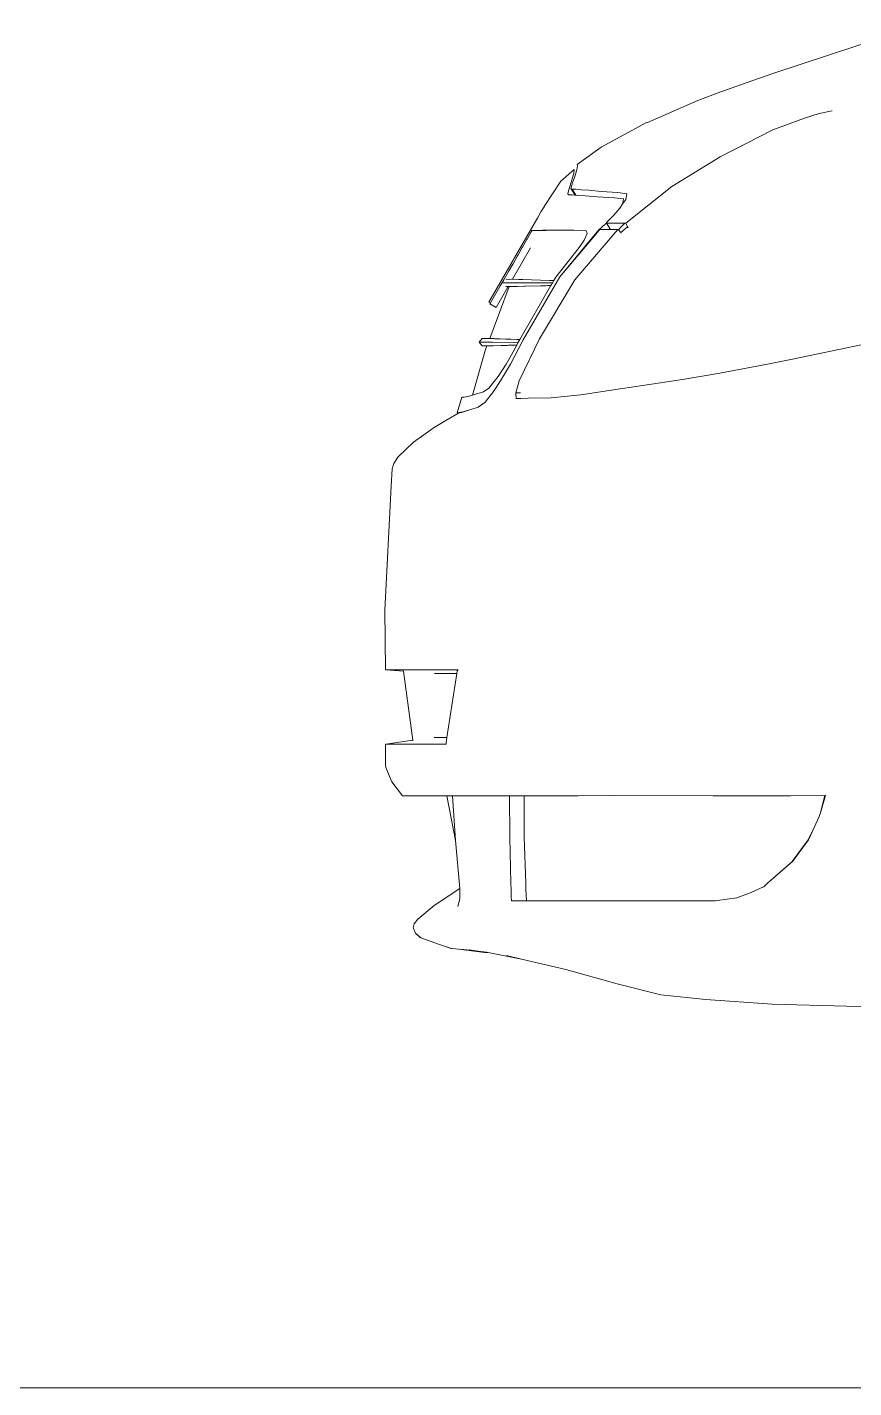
# Model space of a CAD drawing. Header units: inches. Extents: x 1944 to 3775, y -462 to 1299.
# Drawn here: x 2449.25 to 2471.45, y 1212.07 to 1248.59 of the extents above; entities that cross this region are included whole.
import ezdxf

# ---------------------------------------------------------------- set-up
doc = ezdxf.new("R2010")
doc.units = ezdxf.units.IN
doc.header["$MEASUREMENT"] = 0
doc.layers.add('CAR', color=173, linetype='Continuous', lineweight=13)

# ---------------------------------------------------------------- blocks, each defined once
blk = doc.blocks.new('A$C476D423A')
at = {"layer": 'CAR'}
for p, q in [((-75.126, 36.514), (-78.877, 35.281)), ((-79.617, 35.02), (-78.877, 35.281)), ((-80.303, 34.778), (-80.917, 34.549)), ((-79.617, 35.02), (-80.303, 34.778)), ((-80.917, 34.549), (-82.287, 33.948)), ((-78.903, 33.759), (-78.053, 34.075)), ((-78.053, 34.075), (-77.662, 34.198)), ((-77.662, 34.198), (-77.312, 34.273)), ((-82.299, 33.957), (-83.51, 33.298)), ((-80.321, 33.033), (-78.903, 33.759)), ((-83.51, 33.298), (-84.157, 32.831)), ((-81.612, 32.241), (-80.321, 33.033)), ((-84.235, 32.693), (-84.595, 32.386)), ((-84.318, 32.356), (-84.253, 32.561)), ((-84.253, 32.561), (-84.235, 32.663)), ((-84.235, 32.663), (-84.235, 32.693)), ((-84.167, 32.689), (-84.232, 32.485)), ((-84.152, 32.798), (-84.167, 32.689)), ((-84.157, 32.831), (-84.152, 32.798)), ((-85.04, 31.707), (-84.595, 32.386)), ((-84.388, 32.125), (-84.36, 32.211)), ((-84.36, 32.211), (-84.318, 32.356)), ((-84.309, 32.246), (-84.326, 32.187)), ((-84.326, 32.187), (-84.295, 32.169)), ((-84.214, 32.007), (-84.326, 32.187)), ((-84.309, 32.246), (-84.27, 32.369)), ((-84.295, 32.169), (-84.191, 32.169)), ((-84.29, 32.169), (-84.188, 32.004)), ((-84.232, 32.485), (-84.27, 32.369)), ((-84.191, 32.169), (-84.051, 32.149)), ((-84.051, 32.149), (-83.84, 32.138)), ((-83.84, 32.138), (-83.512, 32.102)), ((-82.851, 31.257), (-81.612, 32.241)), ((-84.41, 32.045), (-84.388, 32.125)), ((-84.393, 32.017), (-84.41, 32.045)), ((-84.294, 32.017), (-84.393, 32.017)), ((-84.294, 32.017), (-84.214, 32.007)), ((-84.188, 32.004), (-84.214, 32.007)), ((-84.152, 32), (-84.188, 32.004)), ((-83.94, 31.99), (-84.152, 32)), ((-83.609, 31.959), (-83.94, 31.99)), ((-83.156, 31.935), (-83.609, 31.959)), ((-83.512, 32.102), (-83.062, 32.075)), ((-82.916, 31.906), (-83.156, 31.935)), ((-83.062, 32.075), (-82.825, 32.041)), ((-83.008, 31.655), (-82.926, 31.779)), ((-82.926, 31.779), (-82.916, 31.906)), ((-82.849, 31.893), (-82.926, 31.779)), ((-82.825, 32.041), (-82.849, 31.893)), ((-86.524, 29.139), (-85.213, 31.41)), ((-85.213, 31.41), (-85.212, 31.411)), ((-85.212, 31.411), (-85.128, 31.556)), ((-85.128, 31.556), (-85.047, 31.698)), ((-85.047, 31.698), (-85.04, 31.707)), ((-83.172, 31.467), (-83.376, 31.261)), ((-83.008, 31.655), (-83.172, 31.467)), ((-85.396, 31.06), (-85.365, 31.058)), ((-85.385, 31.025), (-85.365, 31.058)), ((-85.365, 31.058), (-85.362, 31.058)), ((-85.362, 31.058), (-85.306, 31.057)), ((-85.306, 31.057), (-85.266, 31.057)), ((-85.266, 31.057), (-85.26, 31.057)), ((-85.26, 31.057), (-85.189, 31.061)), ((-85.212, 31.057), (-85.26, 31.057)), ((-85.121, 31.057), (-85.212, 31.057)), ((-85.189, 31.061), (-85.085, 31.066)), ((-85.108, 31.057), (-85.121, 31.057)), ((-85.077, 31.057), (-85.108, 31.057)), ((-85.085, 31.066), (-84.937, 31.07)), ((-85.076, 31.057), (-85.077, 31.057)), ((-85.066, 31.057), (-85.076, 31.057)), ((-85.066, 31.057), (-84.99, 31.061)), ((-84.99, 31.061), (-84.989, 31.061)), ((-84.911, 31.065), (-84.989, 31.061)), ((-84.737, 31.07), (-84.937, 31.07)), ((-84.911, 31.065), (-84.885, 31.066)), ((-84.774, 31.069), (-84.885, 31.066)), ((-84.774, 31.069), (-84.737, 31.07)), ((-84.661, 31.07), (-84.737, 31.07)), ((-84.661, 31.07), (-84.244, 31.067)), ((-84.244, 31.067), (-83.911, 31.051)), ((-84.215, 29.739), (-83.063, 31.089)), ((-83.911, 31.051), (-83.889, 30.982)), ((-83.573, 31.062), (-83.739, 30.865)), ((-83.615, 31.036), (-83.586, 31.063)), ((-83.586, 31.063), (-83.584, 31.064)), ((-83.584, 31.064), (-83.581, 31.067)), ((-83.572, 31.063), (-83.584, 31.064)), ((-83.393, 31.235), (-83.581, 31.067)), ((-83.581, 31.067), (-83.57, 31.067)), ((-83.572, 31.063), (-83.573, 31.062)), ((-83.57, 31.067), (-83.572, 31.063)), ((-83.57, 31.067), (-83.551, 31.089)), ((-83.551, 31.089), (-83.063, 31.089)), ((-83.393, 31.235), (-83.372, 31.255)), ((-83.376, 31.261), (-83.346, 31.257)), ((-83.372, 31.255), (-83.376, 31.261)), ((-83.262, 31.089), (-83.372, 31.255)), ((-82.873, 31.257), (-83.346, 31.257)), ((-83.051, 31.076), (-83.063, 31.089)), ((-82.981, 31.149), (-83.051, 31.076)), ((-83.051, 31.076), (-82.988, 31.005)), ((-82.988, 31.005), (-82.801, 31.154)), ((-82.873, 31.257), (-82.981, 31.149)), ((-82.851, 31.257), (-82.873, 31.257)), ((-82.801, 31.154), (-82.851, 31.257)), ((-82.801, 31.154), (-82.787, 31.127)), ((-85.624, 30.61), (-85.505, 30.816)), ((-85.505, 30.816), (-85.501, 30.824)), ((-85.501, 30.824), (-85.388, 31.019)), ((-85.388, 31.019), (-85.385, 31.025)), ((-84.622, 29.815), (-83.72, 30.91)), ((-83.739, 30.865), (-84.622, 29.815)), ((-83.973, 30.797), (-84.099, 30.602)), ((-83.889, 30.982), (-83.973, 30.797)), ((-83.739, 30.865), (-83.72, 30.91)), ((-83.72, 30.91), (-83.615, 31.036)), ((-82.975, 30.989), (-82.988, 31.005)), ((-85.406, 30.596), (-85.893, 29.752)), ((-85.759, 30.377), (-85.879, 30.168)), ((-85.752, 30.389), (-85.759, 30.377)), ((-85.752, 30.389), (-85.63, 30.6)), ((-85.63, 30.6), (-85.624, 30.61)), ((-84.099, 30.602), (-84.731, 29.809)), ((-86.012, 29.938), (-86.003, 29.954)), ((-86.003, 29.954), (-85.888, 30.154)), ((-85.888, 30.154), (-85.879, 30.168)), ((-86.224, 29.572), (-86.129, 29.735)), ((-85.656, 29.65), (-86.152, 29.651)), ((-86.119, 29.753), (-86.129, 29.735)), ((-86.012, 29.938), (-86.119, 29.753)), ((-85.379, 29.734), (-86.068, 29.752)), ((-85.893, 29.752), (-85.91, 29.752)), ((-85.618, 29.744), (-85.893, 29.752)), ((-84.86, 29.584), (-85.695, 28.137)), ((-85.656, 29.65), (-85.195, 29.65)), ((-84.622, 29.815), (-85.602, 28.128)), ((-85.379, 29.734), (-85.143, 29.728)), ((-85.195, 29.65), (-84.947, 29.65)), ((-85.164, 28.149), (-84.215, 29.739)), ((-85.143, 29.728), (-84.899, 29.721)), ((-85.096, 29.575), (-85.014, 29.578)), ((-85.014, 29.578), (-84.999, 29.578)), ((-84.999, 29.578), (-84.964, 29.58)), ((-84.964, 29.58), (-84.899, 29.582)), ((-84.947, 29.65), (-84.822, 29.65)), ((-84.899, 29.721), (-84.784, 29.717)), ((-84.899, 29.582), (-84.86, 29.584)), ((-84.822, 29.65), (-84.86, 29.584)), ((-84.784, 29.717), (-84.822, 29.65)), ((-84.782, 29.72), (-84.784, 29.717)), ((-84.731, 29.809), (-84.782, 29.72)), ((-86.505, 28.159), (-85.981, 29.554)), ((-86.486, 29.118), (-86.235, 29.552)), ((-86.33, 28.995), (-86.007, 29.554)), ((-86.235, 29.552), (-86.224, 29.572)), ((-86.075, 29.554), (-86.007, 29.554)), ((-86.007, 29.554), (-86.006, 29.555)), ((-86.004, 29.554), (-86.006, 29.555)), ((-85.99, 29.555), (-86.004, 29.554)), ((-85.98, 29.556), (-85.99, 29.555)), ((-85.981, 29.554), (-85.99, 29.555)), ((-85.981, 29.554), (-85.907, 29.557)), ((-85.981, 29.554), (-85.98, 29.556)), ((-85.981, 29.554), (-85.95, 29.554)), ((-85.929, 29.555), (-85.95, 29.554)), ((-85.894, 29.555), (-85.929, 29.555)), ((-85.907, 29.557), (-85.766, 29.56)), ((-85.836, 29.557), (-85.907, 29.557)), ((-85.886, 29.555), (-85.894, 29.555)), ((-85.836, 29.557), (-85.886, 29.555)), ((-85.81, 29.557), (-85.836, 29.557)), ((-85.766, 29.56), (-85.756, 29.559)), ((-85.57, 29.564), (-85.756, 29.559)), ((-85.57, 29.564), (-85.557, 29.564)), ((-85.143, 29.575), (-85.557, 29.564)), ((-85.143, 29.575), (-85.096, 29.575)), ((-86.486, 29.118), (-86.524, 29.139)), ((-86.5, 29.093), (-86.486, 29.118)), ((-86.33, 28.995), (-86.5, 29.093)), ((-86.789, 28.059), (-86.709, 28.161)), ((-86.709, 28.161), (-86.691, 28.161)), ((-86.691, 28.161), (-86.632, 28.159)), ((-86.691, 28.161), (-86.549, 28.161)), ((-86.632, 28.159), (-86.525, 28.156)), ((-86.533, 28.161), (-86.549, 28.161)), ((-86.533, 28.161), (-86.505, 28.159)), ((-86.525, 28.156), (-86.366, 28.151)), ((-86.48, 28.159), (-86.505, 28.159)), ((-86.383, 28.156), (-86.48, 28.159)), ((-86.235, 28.151), (-86.383, 28.156)), ((-85.777, 28.137), (-86.366, 28.151)), ((-86.235, 28.151), (-85.941, 28.144)), ((-85.602, 28.128), (-85.943, 27.474)), ((-85.777, 28.137), (-85.696, 28.135)), ((-85.696, 28.135), (-85.713, 28.105)), ((-85.71, 27.02), (-85.164, 28.149)), ((-85.695, 28.137), (-85.696, 28.135)), ((-86.614, 27.866), (-86.966, 26.641)), ((-86.709, 27.961), (-86.789, 28.059)), ((-86.789, 28.059), (-86.77, 28.059)), ((-86.77, 28.059), (-86.707, 28.059)), ((-86.691, 27.962), (-86.709, 27.961)), ((-86.707, 28.059), (-86.431, 28.058)), ((-86.632, 27.963), (-86.691, 27.962)), ((-86.578, 27.962), (-86.691, 27.962)), ((-86.577, 27.964), (-86.632, 27.963)), ((-86.578, 27.963), (-86.632, 27.963)), ((-86.614, 27.866), (-86.578, 27.962)), ((-86.578, 27.963), (-86.577, 27.964)), ((-86.578, 27.962), (-86.578, 27.963)), ((-86.525, 27.963), (-86.578, 27.963)), ((-86.568, 27.962), (-86.578, 27.962)), ((-86.577, 27.964), (-86.525, 27.965)), ((-86.563, 27.962), (-86.568, 27.962)), ((-86.525, 27.965), (-86.197, 27.972)), ((-86.441, 27.965), (-86.525, 27.965)), ((-86.512, 27.963), (-86.525, 27.963)), ((-86.492, 27.964), (-86.512, 27.963)), ((-86.492, 27.964), (-86.488, 27.964)), ((-86.488, 27.964), (-86.441, 27.965)), ((-86.414, 27.966), (-86.441, 27.965)), ((-85.829, 28.057), (-86.431, 28.058)), ((-86.197, 27.972), (-86.189, 27.972)), ((-86.189, 27.972), (-86.12, 27.973)), ((-86.12, 27.973), (-86.035, 27.975)), ((-86.035, 27.975), (-85.997, 27.977)), ((-85.997, 27.977), (-85.975, 27.977)), ((-85.975, 27.977), (-85.973, 27.977)), ((-85.973, 27.977), (-85.947, 27.977)), ((-85.947, 27.977), (-85.779, 27.982)), ((-85.779, 27.982), (-85.919, 27.719)), ((-85.829, 28.057), (-85.738, 28.058)), ((-85.738, 28.058), (-85.779, 27.982)), ((-85.713, 28.105), (-85.738, 28.058)), ((-76.533, 27.987), (-78.371, 27.606)), ((-86.065, 27.469), (-86.276, 27.139)), ((-85.943, 27.474), (-86.213, 27.022)), ((-85.919, 27.719), (-86.065, 27.469)), ((-79.046, 27.469), (-80.323, 27.226)), ((-78.371, 27.606), (-79.046, 27.469)), ((-86.276, 27.139), (-86.527, 26.829)), ((-86.213, 27.022), (-86.399, 26.741)), ((-85.803, 26.703), (-85.71, 27.02)), ((-81.327, 27.064), (-82.339, 26.904)), ((-80.323, 27.226), (-81.327, 27.064)), ((-86.888, 26.663), (-86.966, 26.641)), ((-86.669, 26.726), (-86.888, 26.663)), ((-86.527, 26.829), (-86.669, 26.726)), ((-86.399, 26.741), (-86.628, 26.454)), ((-85.793, 26.552), (-85.803, 26.703)), ((-85.803, 26.703), (-85.681, 26.702)), ((-83.297, 26.763), (-84.057, 26.649)), ((-82.339, 26.904), (-83.297, 26.763)), ((-87.377, 26.169), (-87.25, 26.589)), ((-87.194, 26.589), (-87.25, 26.589)), ((-87.085, 26.607), (-87.194, 26.589)), ((-87.085, 26.607), (-86.966, 26.641)), ((-87.038, 26.245), (-86.814, 26.319)), ((-86.628, 26.454), (-86.814, 26.319)), ((-85.665, 26.554), (-85.793, 26.552)), ((-85.472, 26.557), (-85.665, 26.554)), ((-84.853, 26.568), (-85.472, 26.557)), ((-84.057, 26.649), (-84.853, 26.568)), ((-87.686, 25.96), (-87.996, 25.772)), ((-87.357, 26.149), (-87.686, 25.96)), ((-87.371, 26.169), (-87.377, 26.169)), ((-87.371, 26.169), (-87.33, 26.172)), ((-87.347, 26.152), (-87.357, 26.149)), ((-87.266, 26.176), (-87.347, 26.152)), ((-87.33, 26.172), (-87.227, 26.193)), ((-87.038, 26.245), (-87.266, 26.176)), ((-87.227, 26.193), (-87.038, 26.245)), ((-87.996, 25.772), (-88.55, 25.376)), ((-88.55, 25.376), (-88.972, 24.973)), ((-89.081, 24.802), (-88.972, 24.973)), ((-89.151, 24.195), (-89.121, 24.665)), ((-89.121, 24.665), (-89.081, 24.802)), ((-89.32, 20.869), (-89.151, 24.195)), ((-89.3, 19.269), (-89.32, 20.869)), ((-89.3, 19.269), (-87.35, 19.269)), ((-89.299, 19.269), (-88.821, 19.231)), ((-88.821, 19.231), (-89.278, 19.269)), ((-88.822, 19.239), (-88.821, 19.231)), ((-88.821, 19.231), (-88.567, 17.379)), ((-87.991, 19.169), (-87.388, 19.169)), ((-87.388, 19.169), (-87.654, 17.449)), ((-87.377, 19.237), (-87.388, 19.169)), ((-87.35, 19.269), (-87.377, 19.237)), ((-89.301, 17.269), (-87.677, 17.269)), ((-89.301, 17.269), (-89.299, 16.729)), ((-89.298, 17.269), (-88.567, 17.379)), ((-88.567, 17.379), (-88.565, 17.364)), ((-87.654, 17.449), (-87.992, 17.449)), ((-87.654, 17.449), (-87.677, 17.301)), ((-87.677, 17.301), (-87.677, 17.269)), ((-89.295, 16.649), (-89.299, 16.729)), ((-89.137, 16.262), (-89.295, 16.649)), ((-88.847, 15.889), (-89.137, 16.262)), ((-88.847, 15.889), (-88.828, 15.888)), ((-88.828, 15.888), (-88.745, 15.887)), ((-88.745, 15.887), (-88.593, 15.887)), ((-88.593, 15.887), (-88.53, 15.888)), ((-88.53, 15.888), (-88.424, 15.888)), ((-88.419, 15.889), (-88.424, 15.888)), ((-88.419, 15.889), (-88.359, 15.889)), ((-88.359, 15.889), (-87.936, 15.89)), ((-88.28, 15.888), (-88.359, 15.889)), ((-88.251, 15.888), (-88.28, 15.888)), ((-88.238, 15.888), (-88.251, 15.888)), ((-88.076, 15.888), (-88.238, 15.888)), ((-88.01, 15.889), (-88.076, 15.888)), ((-87.891, 15.889), (-88.01, 15.889)), ((-87.936, 15.89), (-87.891, 15.889)), ((-87.864, 15.889), (-87.891, 15.889)), ((-87.864, 15.889), (-87.657, 15.888)), ((-87.504, 15.889), (-87.657, 15.888)), ((-87.422, 14.689), (-87.657, 15.888)), ((-87.422, 14.689), (-87.504, 15.889)), ((-86.423, 15.886), (-87.504, 15.889)), ((-86.423, 15.886), (-85.977, 15.886)), ((-85.968, 14.776), (-85.977, 15.886)), ((-85.977, 15.886), (-85.577, 15.886)), ((-85.577, 14.777), (-85.577, 15.886)), ((-85.577, 15.886), (-84.706, 15.886)), ((-84.706, 15.886), (-84.629, 15.887)), ((-84.629, 15.887), (-84.126, 15.888)), ((-84.126, 15.888), (-83.258, 15.892)), ((-83.258, 15.892), (-80.502, 15.888)), ((-80.502, 15.888), (-79.363, 15.89)), ((-79.301, 15.889), (-79.363, 15.89)), ((-79.185, 15.889), (-79.301, 15.889)), ((-79.185, 15.889), (-77.489, 15.9)), ((-78.977, 15.889), (-79.185, 15.889)), ((-78.429, 15.889), (-78.977, 15.889)), ((-77.505, 15.893), (-78.429, 15.889)), ((-77.625, 15.437), (-77.505, 15.893)), ((-77.489, 15.9), (-77.609, 15.491)), ((-77.499, 15.893), (-77.609, 15.491)), ((-77.499, 15.893), (-77.505, 15.893)), ((-77.498, 15.898), (-77.499, 15.893)), ((-77.657, 15.329), (-77.625, 15.437)), ((-77.625, 15.437), (-77.609, 15.491)), ((-77.795, 15.034), (-77.953, 14.705)), ((-77.795, 15.034), (-77.948, 14.709)), ((-77.657, 15.329), (-77.795, 15.034)), ((-87.308, 13.397), (-87.422, 14.689)), ((-85.938, 13.539), (-85.968, 14.776)), ((-85.537, 13.541), (-85.577, 14.777)), ((-77.953, 14.705), (-78.381, 14.121)), ((-77.948, 14.709), (-78.374, 14.12)), ((-78.374, 14.12), (-79.044, 13.541)), ((-79.044, 13.541), (-78.41, 14.096)), ((-78.41, 14.096), (-78.406, 14.099)), ((-78.381, 14.121), (-78.406, 14.099)), ((-85.932, 13.368), (-85.938, 13.539)), ((-85.537, 13.369), (-85.537, 13.541)), ((-79.044, 13.541), (-79.149, 13.449)), ((-87.308, 13.397), (-87.995, 12.94)), ((-87.303, 13.337), (-87.308, 13.397)), ((-87.307, 13.126), (-87.303, 13.337)), ((-85.925, 13.175), (-85.932, 13.368)), ((-85.917, 13.065), (-85.925, 13.175)), ((-85.518, 13.069), (-85.537, 13.369)), ((-79.867, 13.15), (-80.39, 13.076)), ((-79.488, 13.292), (-79.867, 13.15)), ((-79.151, 13.449), (-79.488, 13.292)), ((-79.149, 13.449), (-79.151, 13.449)), ((-87.995, 12.94), (-88.436, 12.581)), ((-87.364, 12.918), (-87.307, 13.126)), ((-85.715, 13.069), (-85.917, 13.065)), ((-85.715, 13.069), (-80.44, 13.069)), ((-80.39, 13.076), (-81.583, 13.069)), ((-80.39, 13.076), (-80.44, 13.069)), ((-88.533, 12.454), (-88.558, 12.345)), ((-88.436, 12.581), (-88.533, 12.454)), ((-88.558, 12.345), (-88.499, 12.204)), ((-88.499, 12.204), (-88.485, 12.191)), ((-88.485, 12.191), (-88.372, 12.084)), ((-88.365, 12.081), (-88.485, 12.191)), ((-88.372, 12.084), (-88.356, 12.074)), ((-88.365, 12.081), (-88.372, 12.084)), ((-88.356, 12.074), (-88.365, 12.081)), ((-87.849, 11.901), (-88.356, 12.074)), ((-87.849, 11.901), (-87.544, 11.794)), ((-87.531, 11.792), (-87.849, 11.901)), ((-87.531, 11.792), (-87.544, 11.794)), ((-87.514, 11.786), (-87.544, 11.794)), ((-87.514, 11.786), (-87.531, 11.792)), ((-87.253, 11.759), (-87.514, 11.786)), ((-86.758, 11.706), (-87.277, 11.768)), ((-87.253, 11.759), (-87.203, 11.753)), ((-87.203, 11.753), (-86.643, 11.685)), ((-86.915, 11.723), (-87.203, 11.753)), ((-86.602, 11.688), (-87.203, 11.753)), ((-86.637, 11.693), (-87.052, 11.756)), ((-86.758, 11.706), (-86.915, 11.723)), ((-86.758, 11.706), (-86.602, 11.688)), ((-86.668, 11.697), (-86.758, 11.706)), ((-86.637, 11.693), (-86.668, 11.697)), ((-86.5, 11.672), (-86.661, 11.703)), ((-86.643, 11.685), (-86.59, 11.686)), ((-86.602, 11.688), (-86.637, 11.693)), ((-86.59, 11.686), (-86.602, 11.688)), ((-86.5, 11.672), (-86.59, 11.686)), ((-85.647, 11.507), (-86.5, 11.672)), ((-85.647, 11.507), (-86.055, 11.604)), ((-84.465, 11.226), (-85.647, 11.507)), ((-84.465, 11.226), (-83.082, 10.841)), ((-83.082, 10.841), (-81.912, 10.546)), ((-81.912, 10.546), (-80.698, 10.417)), ((-80.698, 10.417), (-78.924, 10.293)), ((-78.924, 10.293), (-76.925, 10.241)), ((-76.925, 10.241), (-74.664, 10.21))]:
    blk.add_line(p, q, dxfattribs=at)

msp = doc.modelspace()

# ---------------------------------------------------------------- linework, layer by layer
at = {"layer": 'CAR'}
msp.add_line((2001.69, 1212.071), (3554.696, 1212.071), dxfattribs=at)

# ---------------------------------------------------------------- block references
msp.add_blockref('A$C476D423A', (2548.174, 1212.071), dxfattribs=at)

doc.saveas('drawing.dxf')
